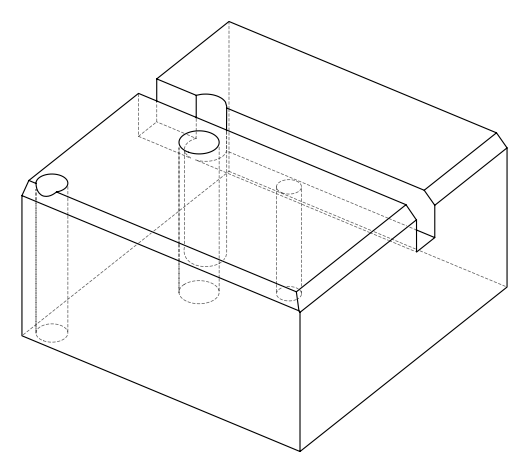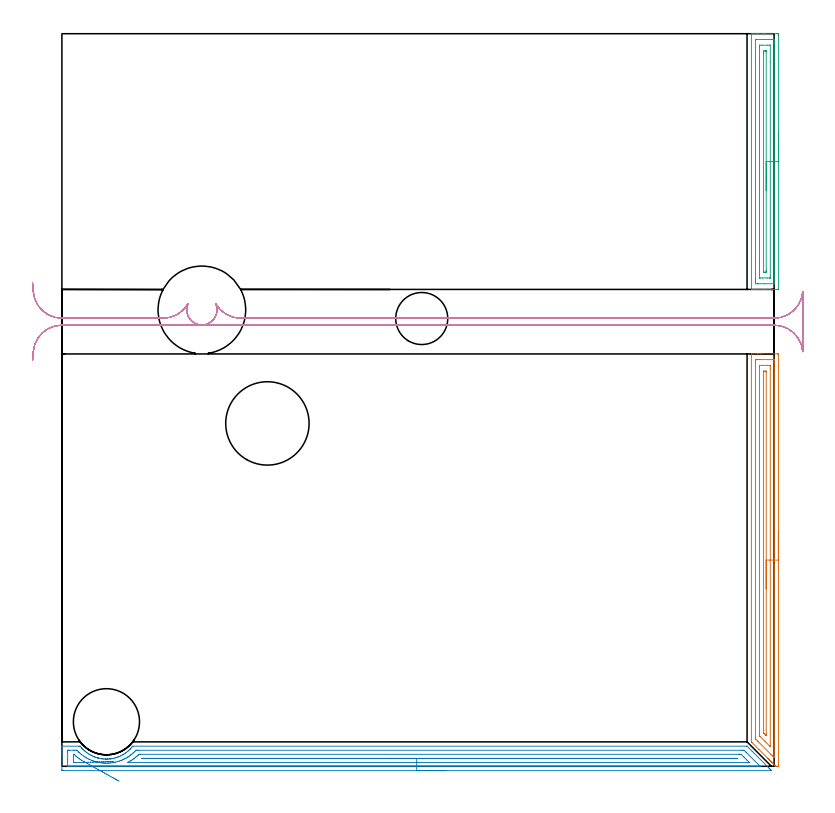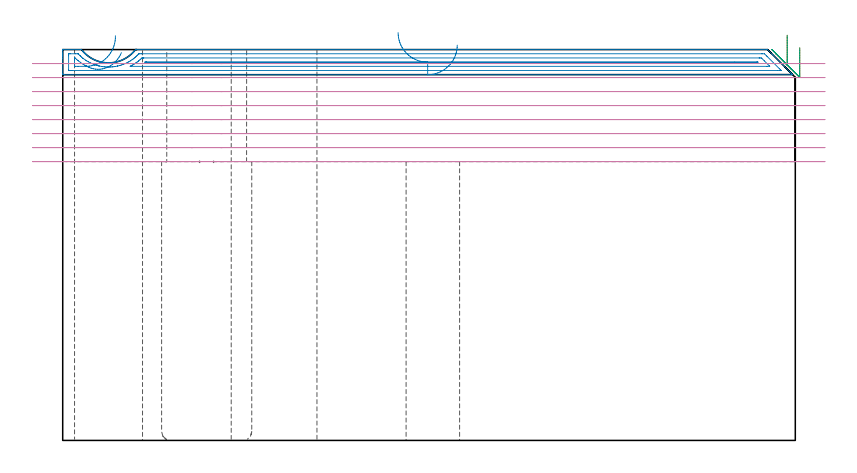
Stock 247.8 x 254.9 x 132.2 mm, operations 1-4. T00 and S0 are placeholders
(PLAN: 14 operations, 10 tool changes, 34.3 min)
(1 AREA_MILL | FG_CHAMFER_SURFACE | UGT0205_001 | 4.66 min | 6588 mm3)
(2 AREA_MILL_1 | FG_CHAMFER_SURFACE_1 | UGT0205_001 | 7.81 min | 8716 mm3)
(3 AREA_MILL_2 | FG_CHAMFER_SURFACE_2 | UGT0205_001 | 3.04 min | 4183 mm3)
(4 MILL_RECTANGULAR_SLOT | SLOT_RECTANGULAR | UGT0201_094 | Follow Part, ap 5, ae 75% | 9.66 min | 214052 mm3)
(5 MILL_THROUGH_HOLE_FROM_SOLID_MATERIAL | STEP1HOLE_2 | NXT0201_007 | Circular | 5.91 min | 70394 mm3)
(6 SPOT_DRILL | STEP1HOLE | NXT0321_9005460120000 | 0.05 min | 171 mm3)
(7 SPOT_DRILL_1 | STEP1HOLE_1 | NXT0321_9005460120000 | 0.06 min | 175 mm3)
(8 DRILL_BLIND_HOLE_INTO_CENTER | STEP1HOLE | NXT0301_125 | 0.05 min | 191 mm3)
(9 GUN_DRILL_THROUGH_HOLE | STEP1HOLE | UGT0307_001 | 0.59 min | 2396 mm3)
(10 SPADE_DRILL_TO_ENLARGE_THROUGH_HOLE | STEP1HOLE | UGT0306_005 | 0.56 min | 19038 mm3)
(11 DRILL_TO_ENLARGE_THROUGH_HOLE | STEP1HOLE | UGT0301_055 | 0.57 min | 32991 mm3)
(12 DRILL_THROUGH_HOLE_INTO_CENTER | STEP1HOLE_1 | NXT0301_065 | 0.41 min | 6395 mm3)
(13 DRILL_TO_ENLARGE_THROUGH_HOLE_1 | STEP1HOLE_1 | UGT0301_250 | 0.42 min | 17650 mm3)
(14 INDEXABLE_INSERT_DRILL_THROUGH_HOLE_FROM_SOLID | STEP1HOLE_3 | NXT0302_029 | 0.55 min | 87310 mm3)
(TOOL UGT0205_001 | Chamfer Mill 20 x 3 x 45 deg. | D20 FL50 Z2)
(TOOL UGT0201_094 | End mill 20 mm | D20 FL38 Z4)
(TOOL NXT0201_007 | ENDMILL 25mm [R216.25-25050GCK54P 1620] | D25 R3 FL54 Z5)
(TOOL NXT0321_9005460120000 | NC Spot Drill, 142deg, 12mm, Carbide, Uncoated | D12 PA142 FL30 Z2)
(TOOL NXT0301_125 | Carbide Drill 6mm [861.1-0600-018A1-GP GC34] | D6 PA150 FL18.7 Z2)
(TOOL UGT0307_001 | Gun Drill 5 mm | D5 PA130 FL24 Z1)
(TOOL UGT0306_005 | Spade Drill 14.5mm | D14.5 PA132 FL10 Z2)
(TOOL UGT0301_055 | Twist Drill 23 mm | D23 PA118 FL155 Z2)
(TOOL NXT0301_065 | Carbide Drill 9.4mm [860.1-0940-075A1-MM 2214] | D9.4 PA140 FL98 Z2)
(TOOL UGT0301_250 | Twist Drill 18.1 mm | D18.1 PA118 FL135 Z2)
(TOOL NXT0302_029 | Index. Insert Drill 29mm [880-D2900L32-05] | D29 PA176 FL145 Z2)
(OP 1 AREA_MILL)
G17 G21 G94 G90
T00 M6
G54
G17 G0 G90 X249.3 Y81.75 S1061 M3
G43 Z142.2 H0
Z132.8
G94 G1 Y81.712 Z131.928 F250.
Y81.598 Z131.064
Y81.409 Z130.212
Y81.147 Z129.38
Y80.813 Z128.574
Y80.41 Z127.8
Y79.942 Z127.064
Y79.41 Z126.372
Y78.821 Z125.729
Y78.178 Z125.14
Y77.486 Z124.608
Y76.75 Z124.14
Y75.976 Z123.737
Y75.17 Z123.403
Y74.338 Z123.141
Y73.487 Z122.952
Y72.622 Z122.838
Y71.75 Z122.8
Y0.398
X249.297 Y0.123 Z122.803
X249.295 Y0.039 Z122.805
X249.292 Y0.003 Z122.807
X248.966 Y0. Z123.133
X248.673 Z123.426
X248.41 Y0.002 Z123.687
X248.394 Y0.006 Z123.703
X248.311 Y0.089 Z123.788
X248.276 Y0.123 Z123.822
X247.386 Y1.013 Z124.712
X247.219 Y1.178 Z124.875
X247.059 Y1.34 Z125.039
X246.941 Y1.458 Z125.157
X246.783 Y1.615 Z125.312
X246.63 Y1.769 Z125.467
X246.496 Y1.903 Z125.601
X246.346 Y2.052 Z125.749
X246.202 Y2.197 Z125.896
X246.051 Y2.348 Z126.046
X245.91 Y2.488 Z126.186
X245.773 Y2.626 Z126.325
X245.607 Y2.792 Z126.491
X242.493 Y5.907 Z129.606
X240.13 Y8.27 Z131.969
X239.935 Y8.467 Z132.161
X239.905 Y8.506 Z132.19
X239.9 Y8.576 Z132.2
Y143.377
X239.903 Y143.49 Z132.189
X239.99 Y143.497 Z132.102
X240.085 Y143.5 Z132.013
X240.718 Z131.381
X241.498 Z130.601
X241.981 Z130.115
X242.222 Z129.875
X242.854 Z129.243
X243.095 Z129.002
X243.727 Z128.367
X248.966 Z123.131
X249.284 Y143.497 Z122.813
X249.292 Y143.49 Z122.805
X249.298 Y143.483 Z122.798
X249.3 Y142.932 Z122.8
Y71.75
X247.886 Z124.214
X247.885 Y3.448 Z124.215
X247.884 Y3.237 Z124.216
X247.881 Y3.061 Z124.219
X247.879 Y2.989 Z124.221
X247.839 Y3.023 Z124.261
X247.615 Y3.237 Z124.485
X247.219 Y3.631 Z124.881
X246.723 Y4.127 Z125.377
X242.274 Y8.576 Z129.826
X241.981 Y8.871 Z130.119
X241.395 Y9.466 Z130.705
X241.321 Y9.555 Z130.779
X241.319 Y9.636 Z130.781
X241.316 Y9.805 Z130.784
X241.315 Y10.145 Z130.785
X241.314 Y10.356 Z130.786
Y140.263
X241.315 Y140.941 Z130.785
X241.317 Y141.153 Z130.783
X241.321 Y141.482 Z130.779
X241.645 Y141.495 Z130.455
X241.981 Y141.498 Z130.119
X242.513 Y141.5 Z129.587
X242.854 Z129.246
X247.752 Z124.348
X247.849 Y141.497 Z124.251
X247.866 Y141.494 Z124.234
X247.879 Y141.49 Z124.221
X247.88 Y141.471 Z124.22
X247.884 Y141.365 Z124.216
X247.885 Y141.153 Z124.215
X247.886 Y140.473 Z124.214
Y71.75
X246.472 Z125.628
X246.471 Y7.175 Z125.629
Y7.005
X246.468 Y6.869 Z125.632
X246.465 Y6.84 Z125.635
X246.464 Y6.839 Z125.636
X246.449 Y6.852 Z125.651
X244.723 Y8.576 Z127.377
X242.944 Y10.356 Z129.156
X242.854 Y10.447 Z129.246
X242.759 Y10.549 Z129.341
X242.738 Y10.573 Z129.362
X242.734 Y10.692 Z129.366
X242.73 Y10.862 Z129.37
X242.728 Y11.373 Z129.372
X242.729 Y138.611 Z129.371
X242.734 Y139.373 Z129.366
X242.736 Y139.493 Z129.364
X243.727 Y139.5 Z128.373
X245.348 Z126.752
X246.222 Y139.499 Z125.878
X246.346 Y139.495 Z125.754
X246.464 Y139.49 Z125.636
X246.468 Y139.373 Z125.632
X246.47 Y139.247 Z125.63
X246.471 Y138.483 Z125.629
X246.472 Y71.75 Z125.628
X245.057 Z127.043
Y11.245
X245.056 Y10.781 Z127.044
X245.054 Y10.714 Z127.046
X245.053 Y10.709 Z127.047
X244.983 Y10.774 Z127.117
X244.871 Y10.881 Z127.229
X244.503 Y11.245 Z127.597
X244.404 Y11.347 Z127.696
X244.193 Y11.566 Z127.907
X244.149 Y11.615 Z127.951
X244.147 Y11.625 Z127.953
X244.144 Y11.653 Z127.956
X244.143 Y11.711 Z127.957
Y137.169
X244.145 Y137.325 Z127.955
X244.148 Y137.449 Z127.952
X244.149 Y137.482 Z127.951
X244.162 Y137.49 Z127.938
X244.209 Y137.493 Z127.891
X244.6 Y137.499 Z127.5
X244.692 Z127.408
X244.982 Y137.492 Z127.118
X245.049 Y137.49 Z127.051
X245.053 Y137.447 Z127.047
X245.055 Y137.399 Z127.045
X245.057 Y137.128 Z127.043
Y71.75
Y70.878 Z127.081
Y70.014 Z127.195
Y69.162 Z127.383
Y68.33 Z127.646
Y67.524 Z127.98
Y66.75 Z128.382
Y66.014 Z128.851
Y65.322 Z129.382
Y64.679 Z129.972
Y64.09 Z130.615
Y63.559 Z131.307
Y63.09 Z132.043
Y62.687 Z132.816
Y62.353 Z133.622
Y62.091 Z134.454
Y61.902 Z135.306
Y61.788 Z136.171
Y61.75 Z137.043
G0 Z142.2
M5
M2
(OP 2 AREA_MILL_1)
G17 G21 G94 G90
T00 M6
G54
G17 G0 G90 X133.45 Y-1.5 S1061 M3
G43 Z142.2 H0
Z133.7
G94 G1 X133.412 Z132.828 F250.
X133.298 Z131.964
X133.109 Z131.112
X132.847 Z130.28
X132.513 Z129.474
X132.11 Z128.7
X131.642 Z127.964
X131.11 Z127.272
X130.521 Z126.629
X129.878 Z126.04
X129.186 Z125.508
X128.45 Z125.04
X127.676 Z124.637
X126.87 Z124.303
X126.038 Z124.041
X125.186 Z123.852
X124.322 Z123.738
X123.45 Z123.7
X0.618
X0.288 Y-1.497 Z123.701
X0.01 Y-1.493 Z123.704
X0. Y-1.176 Z124.022
Y4.059 Z129.253
Y4.597 Z129.794
Y4.931 Z130.127
Y5.469 Z130.665
Y5.803 Z130.998
Y6.752 Z131.951
X0.003 Y6.878 Z132.07
X0.01 Y6.998 Z132.188
X0.171 Y7. Z132.2
X5.978
X6.356 Y6.995 Z132.194
X6.377 Y6.993 Z132.193
X6.398 Y6.972 Z132.171
X6.693 Y6.611 Z131.811
X6.871 Y6.406 Z131.605
X6.957 Y6.307 Z131.504
X7.021 Y6.239 Z131.436
X7.214 Y6.033 Z131.231
X7.383 Y5.865 Z131.064
X7.527 Y5.721 Z130.921
X7.764 Y5.499 Z130.699
X7.85 Y5.42 Z130.618
X8.081 Y5.222 Z130.418
X8.173 Y5.143 Z130.339
X8.454 Y4.916 Z130.116
X8.742 Y4.701 Z129.9
X9.41 Y4.25 Z129.449
X9.551 Y4.163 Z129.362
X9.635 Y4.112 Z129.31
X10.079 Y3.866 Z129.063
X10.528 Y3.639 Z128.836
X10.885 Y3.477 Z128.677
X11.146 Y3.36 Z128.558
X11.282 Y3.305 Z128.502
X11.338 Y3.284 Z128.481
X11.42 Y3.252 Z128.45
X11.865 Y3.098 Z128.294
X11.985 Y3.061 Z128.256
X12.231 Y2.985 Z128.179
X12.313 Y2.958 Z128.154
X12.39 Y2.937 Z128.134
X12.546 Y2.895 Z128.093
X12.678 Y2.861 Z128.057
X12.758 Y2.839 Z128.036
X13.206 Y2.737 Z127.936
X13.652 Y2.655 Z127.854
X14.098 Y2.59 Z127.79
X14.166 Y2.583 Z127.783
X14.544 Y2.545 Z127.743
X14.991 Y2.518 Z127.713
X15.153 Y2.514 Z127.707
X15.196 Y2.511 Z127.706
X15.257 Y2.509 Z127.703
X15.362 Y2.505 Z127.704
X15.437 Y2.502 Z127.702
X15.804 Y2.511 Z127.707
X15.884 Y2.513 Z127.711
X15.928 Y2.515 Z127.713
X16.33 Y2.538 Z127.733
X16.698 Y2.574 Z127.764
X16.777 Y2.58 Z127.774
X16.884 Y2.592 Z127.79
X16.976 Y2.605 Z127.802
X17.223 Y2.638 Z127.834
X17.669 Y2.715 Z127.911
X18.116 Y2.81 Z128.007
X18.562 Y2.922 Z128.122
X19.009 Y3.056 Z128.256
X19.378 Y3.181 Z128.381
X19.454 Y3.208 Z128.407
X19.824 Y3.35 Z128.546
X19.852 Y3.361 Z128.557
X20.347 Y3.58 Z128.777
X20.796 Y3.801 Z129.
X21.164 Y4.001 Z129.198
X21.24 Y4.042 Z129.239
X21.589 Y4.252 Z129.448
X22.132 Y4.612 Z129.81
X22.504 Y4.887 Z130.086
X22.828 Y5.141 Z130.341
X23.025 Y5.309 Z130.507
X23.411 Y5.666 Z130.863
X23.551 Y5.803 Z130.998
X23.706 Y5.954 Z131.152
X23.787 Y6.033 Z131.231
X23.844 Y6.092 Z131.29
X23.918 Y6.169 Z131.366
X23.979 Y6.239 Z131.435
X24.245 Y6.542 Z131.74
X24.458 Y6.797 Z131.996
X24.564 Y6.925 Z132.121
X24.585 Y6.951 Z132.146
X24.63 Y6.996 Z132.189
X24.737 Y7. Z132.2
X238.242
X238.395 Y6.997 Z132.189
X238.481 Y6.921 Z132.118
X240.194 Y5.206 Z130.406
X246.005 Y-0.604 Z124.593
X246.142 Y-0.739 Z124.456
X246.282 Y-0.881 Z124.317
X246.432 Y-1.03 Z124.167
X246.578 Y-1.176 Z124.02
X246.729 Y-1.328 Z123.87
X246.889 Y-1.488 Z123.71
X246.894 Y-1.498 Z123.7
Y-1.499 Z123.699
X246.838 Y-1.5 Z123.7
X246.729
X123.45
Y-0.086 Z125.114
X3.075
X2.404 Y-0.084 Z125.116
X2.178 Y-0.082 Z125.118
X2.054 Y-0.079 Z125.121
X2.009 Y-0.07 Z125.13
X2.007 Y-0.045 Z125.155
X2.002 Y0.09 Z125.29
X2. Y2.314 Z127.514
Y4.931 Z130.131
X2.001 Y5.325 Z130.525
X2.005 Y5.457 Z130.657
X2.01 Y5.562 Z130.762
X2.015 Y5.58 Z130.78
X2.028 Y5.581 Z130.781
X2.069 Y5.583 Z130.783
X2.404 Y5.585 Z130.785
X2.627 Y5.586 Z130.786
X4.191
X4.414 Y5.585 Z130.785
X5.084 Y5.582 Z130.782
X5.179 Y5.579 Z130.779
X5.233 Y5.576 Z130.776
X5.284 Y5.525 Z130.725
X5.874 Y4.931 Z130.131
X5.978 Y4.83 Z130.03
X6.39 Y4.458 Z129.658
X6.857 Y4.059 Z129.259
X6.871 Y4.047 Z129.247
X6.936 Y3.995 Z129.195
X7.764 Y3.409 Z128.609
X7.849 Y3.352 Z128.552
X8.106 Y3.186 Z128.386
X8.658 Y2.865 Z128.065
X9.378 Y2.483 Z127.683
X9.597 Y2.381 Z127.581
X9.749 Y2.314 Z127.514
X10.444 Y2.024 Z127.224
X10.914 Y1.855 Z127.055
X11.338 Y1.717 Z126.917
X11.459 Y1.679 Z126.879
X11.554 Y1.653 Z126.853
X12.231 Y1.473 Z126.673
X12.245 Y1.469 Z126.669
X12.369 Y1.441 Z126.641
X13.124 Y1.298 Z126.498
X13.301 Y1.268 Z126.468
X14.018 Y1.176 Z126.376
X14.321 Y1.146 Z126.346
X14.911 Y1.109 Z126.309
X15.262 Y1.098 Z126.298
X15.804 Y1.102 Z126.302
X16.14 Y1.114 Z126.314
X16.698 Y1.15 Z126.35
X16.97 Y1.175 Z126.375
X17.591 Y1.253 Z126.453
X17.757 Y1.28 Z126.48
X18.484 Y1.411 Z126.611
X18.51 Y1.416 Z126.616
X18.629 Y1.441 Z126.641
X19.291 Y1.61 Z126.81
X19.378 Y1.635 Z126.835
X19.905 Y1.799 Z126.999
X20.271 Y1.924 Z127.124
X20.561 Y2.031 Z127.231
X21.164 Y2.273 Z127.473
X21.193 Y2.285 Z127.485
X21.256 Y2.314 Z127.514
X21.79 Y2.575 Z127.775
X22.058 Y2.711 Z127.911
X22.37 Y2.881 Z128.081
X22.94 Y3.207 Z128.407
X22.951 Y3.214 Z128.414
X23.46 Y3.562 Z128.762
X23.844 Y3.835 Z129.035
X23.973 Y3.932 Z129.132
X24.134 Y4.059 Z129.259
X24.461 Y4.328 Z129.528
X24.737 Y4.569 Z129.769
X24.928 Y4.745 Z129.945
X25.123 Y4.931 Z130.131
X25.375 Y5.181 Z130.381
X25.631 Y5.439 Z130.639
X25.757 Y5.568 Z130.768
X25.775 Y5.579 Z130.779
X25.799 Y5.582 Z130.782
X25.855 Y5.584 Z130.784
X26.524 Y5.586 Z130.786
X26.747
X236.456 Y5.585 Z130.785
X236.68 Y5.584 Z130.784
X237.349 Y5.579 Z130.779
X238.014 Y4.931 Z130.131
X238.242 Y4.707 Z129.907
X242.381 Y0.569 Z125.769
X242.709 Y0.24 Z125.44
X242.987 Y-0.047 Z125.153
X243.013 Y-0.074 Z125.126
X242.994 Y-0.079 Z125.121
X242.901 Y-0.082 Z125.118
X242.709 Y-0.084 Z125.116
X242.486 Y-0.086 Z125.114
X241.816
X123.45
Y1.328 Z126.528
X22.999 Y1.329 Z126.529
X22.951 Y1.33 Z126.53
X22.899 Y1.333 Z126.533
X22.812 Y1.34 Z126.54
X23.002 Y1.441 Z126.641
X23.544 Y1.735 Z126.935
X23.844 Y1.905 Z127.105
X24.104 Y2.06 Z127.26
X24.512 Y2.314 Z127.514
X24.647 Y2.402 Z127.602
X24.737 Y2.464 Z127.664
X25.163 Y2.771 Z127.971
X25.631 Y3.117 Z128.317
X25.67 Y3.148 Z128.348
X25.717 Y3.186 Z128.386
X26.146 Y3.555 Z128.755
X26.524 Y3.89 Z129.09
X26.613 Y3.972 Z129.172
X26.706 Y4.059 Z129.259
X26.789 Y4.133 Z129.333
X26.823 Y4.161 Z129.361
X26.955 Y4.165 Z129.365
X27.186 Y4.17 Z129.37
X27.302 Y4.171 Z129.371
X27.417
X235.562
X235.678 Y4.17 Z129.37
X235.909 Y4.167 Z129.367
X236.329 Y4.159 Z129.359
X236.441 Y4.059 Z129.259
X236.456 Y4.045 Z129.245
X237.315 Y3.186 Z128.386
X238.242 Y2.259 Z127.459
X239.056 Y1.441 Z126.641
X239.136 Y1.357 Z126.557
X239.143 Y1.334 Z126.534
X238.242 Y1.329 Z126.529
X123.45 Y1.328 Z126.528
Y2.743 Z127.943
X28.311
X27.87 Y2.744 Z127.944
X27.858 Y2.746 Z127.946
X27.847 Y2.749 Z127.949
X27.863 Y2.751 Z127.951
X28.296 Y2.757 Z127.957
X28.311
X234.654
X235.109 Y2.756 Z127.956
X235.123 Y2.755 Z127.955
X235.131 Y2.75 Z127.95
X235.121 Y2.745 Z127.945
X235.108 Y2.744 Z127.944
X227.306 Y2.743 Z127.943
X123.45
X122.578 Z127.981
X121.714 Z128.095
X120.862 Z128.283
X120.03 Z128.546
X119.224 Z128.88
X118.45 Z129.282
X117.714 Z129.751
X117.022 Z130.282
X116.379 Z130.872
X115.79 Z131.515
X115.258 Z132.207
X114.79 Z132.943
X114.387 Z133.716
X114.053 Z134.522
X113.791 Z135.354
X113.602 Z136.206
X113.488 Z137.071
X113.45 Z137.943
G0 Z142.2
X17.82 Y1.676
Z136.883
G1 X17.812 Z136.01
X17.728 Y1.673 Z135.142
X17.57 Y1.668 Z134.284
X17.337 Y1.66 Z133.443
X17.031 Y1.649 Z132.626
X16.656 Y1.636 Z131.839
X16.214 Y1.62 Z131.087
X15.707 Y1.603 Z130.377
X15.141 Y1.583 Z129.713
X14.519 Y1.561 Z129.102
X13.847 Y1.537 Z128.547
X13.128 Y1.512 Z128.053
X12.369 Y1.486 Z127.623
X11.576 Y1.458 Z127.261
X10.754 Y1.429 Z126.97
X9.91 Y1.4 Z126.752
X9.05 Y1.37 Z126.608
X8.181 Y1.339 Z126.539
X7.995 Y1.333 Z126.533
X7.879 Y1.33 Z126.53
X5.2 Y1.328 Z126.528
X4.306 Y1.329 Z126.529
X4.191 Y1.33 Z126.53
X4.076 Y1.334 Z126.534
X4.01 Y1.336 Z126.536
X4.006 Y1.38 Z126.58
X4.003 Y1.441 Z126.641
X4. Y1.627 Z126.827
Y3.372 Z128.572
X4.007 Y4.059 Z129.259
X4.01 Y4.151 Z129.351
X4.014 Y4.165 Z129.365
X4.038 Y4.166 Z129.366
X4.081
X4.191 Y4.151 Z129.351
X4.294 Y4.059 Z129.259
X4.707 Y3.686 Z128.886
X5.084 Y3.358 Z128.558
X5.294 Y3.186 Z128.386
X5.978 Y2.68 Z127.88
X6.499 Y2.314 Z127.514
X6.871 Y2.074 Z127.274
X7.489 Y1.71 Z126.91
X7.846 Y1.522 Z126.722
X7.997 Y1.441 Z126.641
X8.181 Y1.339 Z126.539
X8.881 Y0.95 Z126.193
X9.605 Y0.549 Z125.917
X10.347 Y0.137 Z125.715
X11.101 Y-0.282 Z125.588
X11.863 Y-0.705 Z125.536
X12.625 Y-1.129 Z125.561
X13.382 Y-1.549 Z125.661
X14.13 Y-1.964 Z125.836
X14.86 Y-2.37 Z126.086
X15.57 Y-2.764 Z126.407
X16.251 Y-3.143 Z126.798
X16.901 Y-3.503 Z127.255
X17.513 Y-3.843 Z127.775
X18.084 Y-4.16 Z128.354
X18.608 Y-4.451 Z128.988
X19.081 Y-4.714 Z129.672
X19.501 Y-4.947 Z130.4
X19.864 Y-5.149 Z131.168
G0 Z142.2
M5
M2
(OP 3 AREA_MILL_2)
G17 G21 G94 G90
T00 M6
G54
G17 G0 G90 X249.3 Y220.4 S1061 M3
G43 Z142.2 H0
Z132.8
G94 G1 Y220.362 Z131.928 F250.
Y220.248 Z131.064
Y220.059 Z130.212
Y219.797 Z129.38
Y219.463 Z128.574
Y219.06 Z127.8
Y218.591 Z127.064
Y218.06 Z126.372
Y217.471 Z125.729
Y216.828 Z125.14
Y216.136 Z124.608
Y215.4 Z124.14
Y214.626 Z123.737
Y213.82 Z123.403
Y212.988 Z123.141
Y212.136 Z122.952
Y211.271 Z122.838
Y210.4 Z122.8
X249.299 Y166.443 Z122.801
X249.296 Y166.107
X249.292 Y165.91 Z122.804
X248.965 Y165.9 Z123.131
X244.6 Z127.494
X243.922 Z128.176
X243.727 Z128.371
X241.981 Z130.116
X241.59 Z130.508
X240.625 Z131.474
X240.235 Z131.864
X240.049 Z132.049
X239.974 Y165.901 Z132.119
X239.903 Y165.91 Z132.189
X239.9 Y165.999 Z132.2
Y254.801
X239.903 Y254.89 Z132.189
X239.973 Y254.897 Z132.12
X240.049 Y254.9 Z132.049
X240.625 Z131.474
X241.59 Z130.509
X241.981 Z130.116
X242.176 Z129.921
X243.922 Z128.176
X244.597 Z127.497
X248.627 Z123.47
X248.965 Y254.896 Z123.131
X249.292 Y254.89 Z122.804
X249.296 Y254.693 Z122.801
X249.299 Y254.357
X249.3 Y210.4 Z122.8
X247.886 Z124.214
X247.885 Y168.05 Z124.215
X247.884 Y167.965 Z124.216
X247.882 Y167.924 Z124.219
X247.88 Y167.911 Z124.22
X247.847 Y167.909 Z124.253
X247.532 Y167.901 Z124.568
X244.477 Y167.9 Z127.623
X242.295 Z129.805
X241.981 Y167.901 Z130.119
X241.418 Y167.904 Z130.682
X241.347 Y167.91 Z130.753
X241.321 Y167.925 Z130.779
X241.318 Y168.005 Z130.782
X241.316 Y168.219 Z130.784
X241.314 Y168.897 Z130.786
Y169.107
X241.315 Y252.75 Z130.785
X241.316 Y252.835 Z130.784
X241.319 Y252.876 Z130.781
X241.32 Y252.889 Z130.78
X241.353 Y252.891 Z130.747
X241.668 Y252.898 Z130.432
X244.723 Y252.9 Z127.377
X246.905 Z125.195
X247.219 Y252.899 Z124.881
X247.782 Y252.896 Z124.318
X247.853 Y252.89 Z124.247
X247.879 Y252.875 Z124.221
X247.882 Y252.795 Z124.218
X247.884 Y252.581 Z124.216
X247.886 Y251.903 Z124.214
Y251.693
Y210.4
X246.472 Z125.628
X246.471 Y170.756 Z125.629
X246.468 Y169.995 Z125.632
X246.466 Y169.933 Z125.634
X246.464 Y169.91 Z125.636
X246.436 Y169.904 Z125.664
X246.346 Y169.902 Z125.754
X245.567 Y169.9 Z126.533
X243.821 Z128.279
X242.947 Z129.153
X242.854 Y169.902 Z129.246
X242.761 Y169.907 Z129.339
X242.738 Y169.91 Z129.362
X242.735 Y169.922 Z129.365
X242.731 Y169.953 Z129.369
X242.729 Y169.995 Z129.371
X242.728 Y175.823 Z129.372
X242.729 Y250.044 Z129.371
X242.732 Y250.805 Z129.368
X242.734 Y250.867 Z129.366
X242.736 Y250.89 Z129.364
X242.764 Y250.896 Z129.336
X242.854 Y250.898 Z129.246
X243.633 Y250.9 Z128.467
X245.379 Z126.721
X246.253 Z125.847
X246.346 Y250.898 Z125.754
X246.439 Y250.893 Z125.661
X246.462 Y250.89 Z125.638
X246.465 Y250.878 Z125.635
X246.469 Y250.847 Z125.631
X246.471 Y250.805 Z125.629
X246.472 Y244.977 Z125.628
Y210.4
X245.057 Z127.043
Y172.659
X245.056 Y172.195 Z127.044
X245.054 Y172.039 Z127.046
X245.051 Y171.924 Z127.049
X244.973 Y171.91 Z127.127
X244.6 Y171.902 Z127.5
X244.473 Y171.901 Z127.627
X244.226 Y171.906 Z127.874
X244.166 Y171.91 Z127.934
X244.149 Y171.917 Z127.951
X244.147 Y171.934 Z127.953
X244.144 Y171.984 Z127.956
X244.143 Y172.236 Z127.957
Y248.14
X244.144 Y248.604 Z127.956
X244.146 Y248.761 Z127.954
X244.149 Y248.876 Z127.951
X244.227 Y248.89 Z127.873
X244.6 Y248.898 Z127.5
X244.727 Y248.899 Z127.373
X244.974 Y248.894 Z127.126
X245.034 Y248.89 Z127.066
X245.051 Y248.883 Z127.049
X245.053 Y248.866 Z127.047
X245.056 Y248.816 Z127.044
X245.057 Y248.564 Z127.043
Y210.4
Y209.528 Z127.081
Y208.663 Z127.195
Y207.812 Z127.383
Y206.98 Z127.646
Y206.174 Z127.98
Y205.4 Z128.382
Y204.664 Z128.851
Y203.972 Z129.382
Y203.329 Z129.972
Y202.739 Z130.615
Y202.208 Z131.307
Y201.74 Z132.043
Y201.337 Z132.816
Y201.003 Z133.622
Y200.741 Z134.454
Y200.552 Z135.306
Y200.438 Z136.171
Y200.4 Z137.043
G0 Z142.2
M5
M2
(OP 4 MILL_RECTANGULAR_SLOT)
G17 G21 G94 G90
T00 M6
G54
G17 G0 G90 X-10.202 Y141.283 S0 M3
G43 Z142.2 H0
Z127.462
G94 G1 X-9.97 Y144.274 F250.
G2 X0. Y153.5 R10. F500.
G1 X247.8
G2 X257.327 Y146.54 R10.
G1 X257.355 Y146.531
G3 X257.8 Y149.48 R10.
G1 Y159.92
G3 X257.355 Y162.869 R10.
G1 X257.327 Y162.86
G2 X247.8 Y155.9 R10.
G1 X62.196
G2 X53.472 Y161.014 R10.
G1 X53.462 Y161.009
G2 X43.938 Y161.009 R-5.25
G1 X43.928 Y161.014
G2 X35.204 Y155.9 R10.
G1 X0.
G2 X-9.97 Y165.126 R10.
G1 X-10.202 Y168.117 F250.
G0 Y141.283 Z122.725
G1 X-9.97 Y144.274
G2 X0. Y153.5 R10. F500.
G1 X247.8
G2 X257.77 Y144.274 R10.
G1 X257.8
Y165.126
X257.77
G2 X247.8 Y155.9 R10.
G1 X62.196
G2 X53.472 Y161.014 R10.
G1 X53.462 Y161.009
G2 X43.938 Y161.009 R-5.25
G1 X43.928 Y161.014
G2 X35.204 Y155.9 R10.
G1 X0.
G2 X-9.97 Y165.126 R10.
G1 X-10.202 Y168.117 F250.
G0 Y141.283 Z117.987
G1 X-9.97 Y144.274
G2 X0. Y153.5 R10. F500.
G1 X247.8
G2 X257.77 Y144.274 R10.
G1 X257.8
Y165.126
X257.77
G2 X247.8 Y155.9 R10.
G1 X62.196
G2 X53.472 Y161.014 R10.
G1 X53.462 Y161.009
G2 X43.938 Y161.009 R-5.25
G1 X43.928 Y161.014
G2 X35.204 Y155.9 R10.
G1 X0.
G2 X-9.97 Y165.126 R10.
G1 X-10.202 Y168.117 F250.
G0 Y141.283 Z113.25
G1 X-9.97 Y144.274
G2 X0. Y153.5 R10. F500.
G1 X247.8
G2 X257.77 Y144.274 R10.
G1 X257.8
Y165.126
X257.77
G2 X247.8 Y155.9 R10.
G1 X62.196
G2 X53.472 Y161.014 R10.
G1 X53.462 Y161.009
G2 X43.938 Y161.009 R-5.25
G1 X43.928 Y161.014
G2 X35.204 Y155.9 R10.
G1 X0.
G2 X-9.97 Y165.126 R10.
G1 X-10.202 Y168.117 F250.
G0 Y141.283 Z108.512
G1 X-9.97 Y144.274
G2 X0. Y153.5 R10. F500.
G1 X247.8
G2 X257.77 Y144.274 R10.
G1 X257.8
Y165.126
X257.77
G2 X247.8 Y155.9 R10.
G1 X62.196
G2 X53.472 Y161.014 R10.
G1 X53.462 Y161.009
G2 X43.938 Y161.009 R-5.25
G1 X43.928 Y161.014
G2 X35.204 Y155.9 R10.
G1 X0.
G2 X-9.97 Y165.126 R10.
G1 X-10.202 Y168.117 F250.
G0 Y141.283 Z103.775
G1 X-9.97 Y144.274
G2 X0. Y153.5 R10. F500.
G1 X247.8
G2 X257.77 Y144.274 R10.
G1 X257.8
Y165.126
X257.77
G2 X247.8 Y155.9 R10.
G1 X62.196
G2 X53.472 Y161.014 R10.
G1 X53.462 Y161.009
G2 X43.938 Y161.009 R-5.25
G1 X43.928 Y161.014
G2 X35.204 Y155.9 R10.
G1 X0.
G2 X-9.97 Y165.126 R10.
G1 X-10.202 Y168.117 F250.
G0 Y141.283 Z99.037
G1 X-9.97 Y144.274
G2 X0. Y153.5 R10. F500.
G1 X247.8
G2 X257.77 Y144.274 R10.
G1 X257.8
Y165.126
X257.77
G2 X247.8 Y155.9 R10.
G1 X62.196
G2 X53.472 Y161.014 R10.
G1 X53.462 Y161.009
G2 X43.938 Y161.009 R-5.25
G1 X43.928 Y161.014
G2 X35.204 Y155.9 R10.
G1 X0.
G2 X-9.97 Y165.126 R10.
G1 X-10.202 Y168.117 F250.
G0 Y141.283 Z94.3
G1 X-9.97 Y144.274
G2 X0. Y153.5 R10. F500.
G1 X247.8
G2 X257.77 Y144.274 R10.
G1 X257.8
Y165.126
X257.77
G2 X247.8 Y155.9 R10.
G1 X62.196
G2 X53.472 Y161.014 R10.
G1 X53.462 Y161.009
G2 X43.938 Y161.009 R-5.25
G1 X43.928 Y161.014
G2 X35.204 Y155.9 R10.
G1 X0.
G2 X-9.97 Y165.126 R10.
G1 X-10.202 Y168.117 F250.
G0 Z142.2
M5
M2
